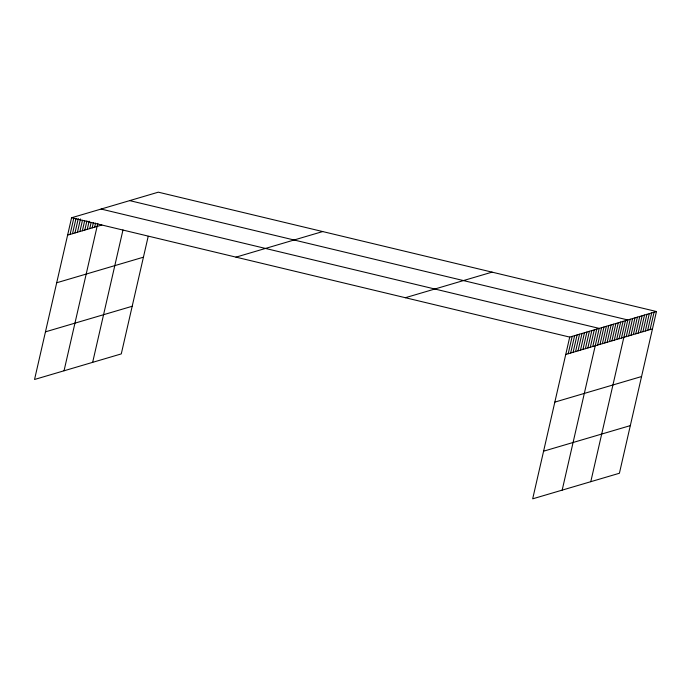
<?xml version="1.0" encoding="UTF-8"?>
<svg xmlns="http://www.w3.org/2000/svg" width="691" height="691" viewBox="0 0 691 691"><rect width="100%" height="100%" fill="white"/><g stroke="black" fill="none" stroke-linecap="round" stroke-linejoin="round"><path stroke-width="1.04" d="M656.45 311.52L569.721 337.096L532.683 498.824L619.412 473.249L656.45 311.52L158.317 192.176L71.588 217.751L34.55 379.48L121.279 353.904L148.202 236.348M70.067 234.404L73.816 218.054M72.529 233.679L76.036 218.347M74.982 232.953L78.264 218.641M77.444 232.228L80.484 218.943M79.897 231.502L82.471 220.265M82.359 230.785L84.699 220.559M84.812 230.06L86.919 220.861M87.273 229.334L89.139 221.155M89.726 228.609L91.134 222.476M92.188 227.883L93.354 222.77M94.641 227.158L95.583 223.072M64.038 370.791L97.802 223.366M92.654 362.343L122.989 229.904M568.201 353.749L572.183 336.37M570.654 353.023L574.636 335.645M573.115 352.298L577.097 334.919M575.568 351.572L579.55 334.194M578.03 350.847L582.012 333.477M580.483 350.121L584.465 332.751M582.945 349.404L586.927 332.025M585.398 348.679L589.38 331.3M587.86 347.953L591.833 330.574M590.313 347.228L594.295 329.849M592.774 346.502L596.748 329.123M562.172 490.126L599.209 328.398L101.076 209.053M597.611 345.077L601.593 327.698M599.995 344.368L603.977 326.99M602.388 343.669L606.361 326.29M604.772 342.961L608.745 325.582M607.156 342.261L611.138 324.882M609.54 341.553L613.522 324.183M611.924 340.853L615.906 323.474M614.308 340.145L618.29 322.775M616.692 339.445L620.673 322.066M619.076 338.745L623.057 321.367M621.468 338.037L625.441 320.659M590.788 481.687L627.825 319.959L129.701 200.615M626.236 336.629L630.218 319.251M628.62 335.93L632.602 318.551M631.004 335.221L634.986 317.851M633.388 334.522L637.37 317.143M635.772 333.813L639.754 316.443M638.156 333.114L642.138 315.735M640.548 332.414L644.522 315.036M642.932 331.706L646.906 314.327M645.316 331.006L649.298 313.628M647.7 330.298L651.682 312.919M650.084 329.598L654.066 312.22M67.614 235.13L101.871 225.024M56.705 282.766L143.426 257.19M235.976 257.138L322.706 231.554M45.459 331.844L132.188 306.268M405.341 297.717L492.07 272.133M565.739 354.474L652.468 328.89M554.83 402.11L641.559 376.535M543.592 451.188L630.322 425.613M71.588 217.751L569.721 337.096"/></g></svg>
